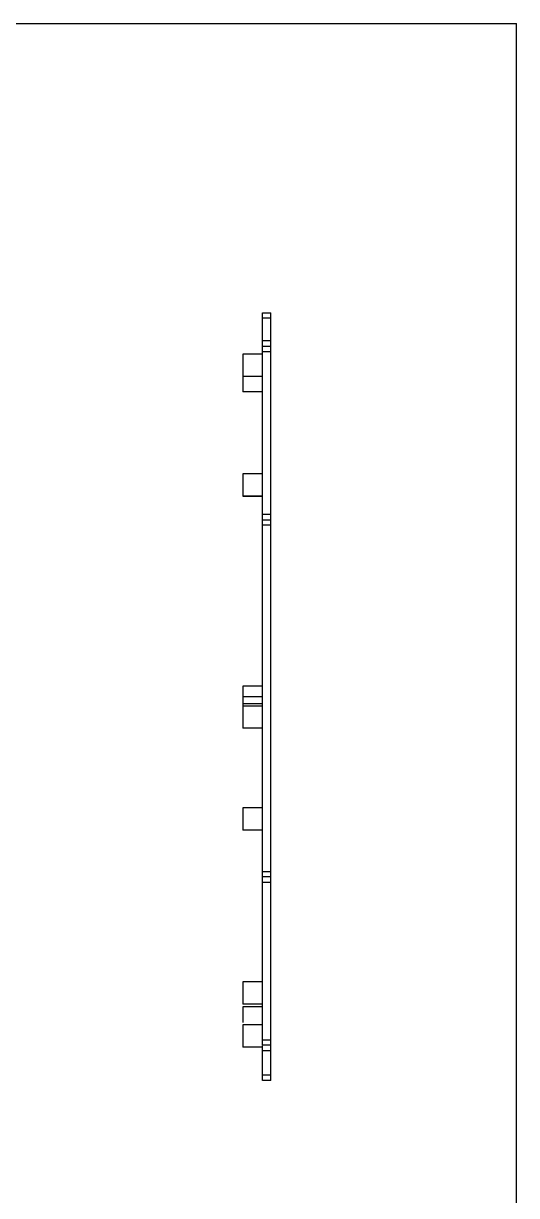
# Model space of a CAD drawing. Header units: millimetres. Extents: x 0 to 594, y 0 to 420.
# Drawn here: x 505.5 to 594, y 210 to 420 of the extents above; entities that cross this region are included whole.
import ezdxf

# ---------------------------------------------------------------- set-up
doc = ezdxf.new("R2010")
doc.units = ezdxf.units.MM
doc.header["$LTSCALE"] = 32.67
doc.layers.get('0').update_dxf_attribs({"linetype": 'CONTINUOUS'})

msp = doc.modelspace()

# ---------------------------------------------------------------- linework, layer by layer
at = {"color": 7, "linetype": 'Continuous'}
for p, q in [((0, 420), (594, 420)), ((594, 0), (594, 420)), ((548.4, 236.92), (548.4, 368.17)), ((548.4, 368.17), (549.9, 368.17)), ((549.9, 362.26), (549.9, 368.17)), ((549.9, 367.17), (548.4, 367.17)), ((548.4, 363.19), (549.9, 363.19)), ((548.4, 362.19), (549.9, 362.19)), ((549.9, 230.64), (549.9, 362.19)), ((544.9, 360.72), (544.9, 354.01)), ((548.4, 360.72), (544.9, 360.72)), ((549.9, 361.19), (548.4, 361.19)), ((548.4, 356.72), (544.9, 356.72)), ((548.4, 354.01), (544.9, 354.01)), ((544.9, 339.29), (544.9, 335.29)), ((548.4, 339.29), (544.9, 339.29)), ((548.4, 335.29), (544.9, 335.29)), ((548.4, 335.24), (544.9, 335.24)), ((548.4, 332.08), (549.9, 332.08)), ((548.4, 331.08), (549.9, 331.08)), ((549.9, 330.08), (548.4, 330.08)), ((544.9, 301.25), (544.9, 298.13)), ((548.4, 301.25), (544.9, 301.25)), ((548.4, 299.36), (544.9, 299.36)), ((544.9, 298.11), (544.9, 293.71)), ((548.4, 298.11), (544.9, 298.11)), ((548.4, 297.71), (544.9, 297.71)), ((548.4, 293.71), (544.9, 293.71)), ((548.4, 279.45), (544.9, 279.45)), ((544.9, 279.45), (544.9, 275.45)), ((548.4, 275.45), (544.9, 275.45)), ((548.4, 268.08), (549.9, 268.08)), ((549.9, 267.08), (548.4, 267.08)), ((549.9, 266.08), (548.4, 266.08)), ((548.4, 248.3), (544.9, 248.3)), ((544.9, 248.3), (544.9, 244.3)), ((548.4, 244.3), (544.9, 244.3)), ((548.4, 243.8), (544.9, 243.8)), ((544.9, 243.8), (544.9, 241.03)), ((548.4, 240.61), (544.9, 240.61)), ((544.9, 240.61), (544.9, 236.61)), ((548.4, 237.92), (549.9, 237.92)), ((548.4, 236.61), (544.9, 236.61)), ((549.9, 236.92), (548.4, 236.92)), ((548.4, 230.64), (548.4, 236.85)), ((549.9, 235.92), (548.4, 235.92)), ((548.4, 231.64), (549.9, 231.64)), ((549.9, 230.64), (548.4, 230.64))]:
    msp.add_line(p, q, dxfattribs=at)

doc.saveas('drawing.dxf')
